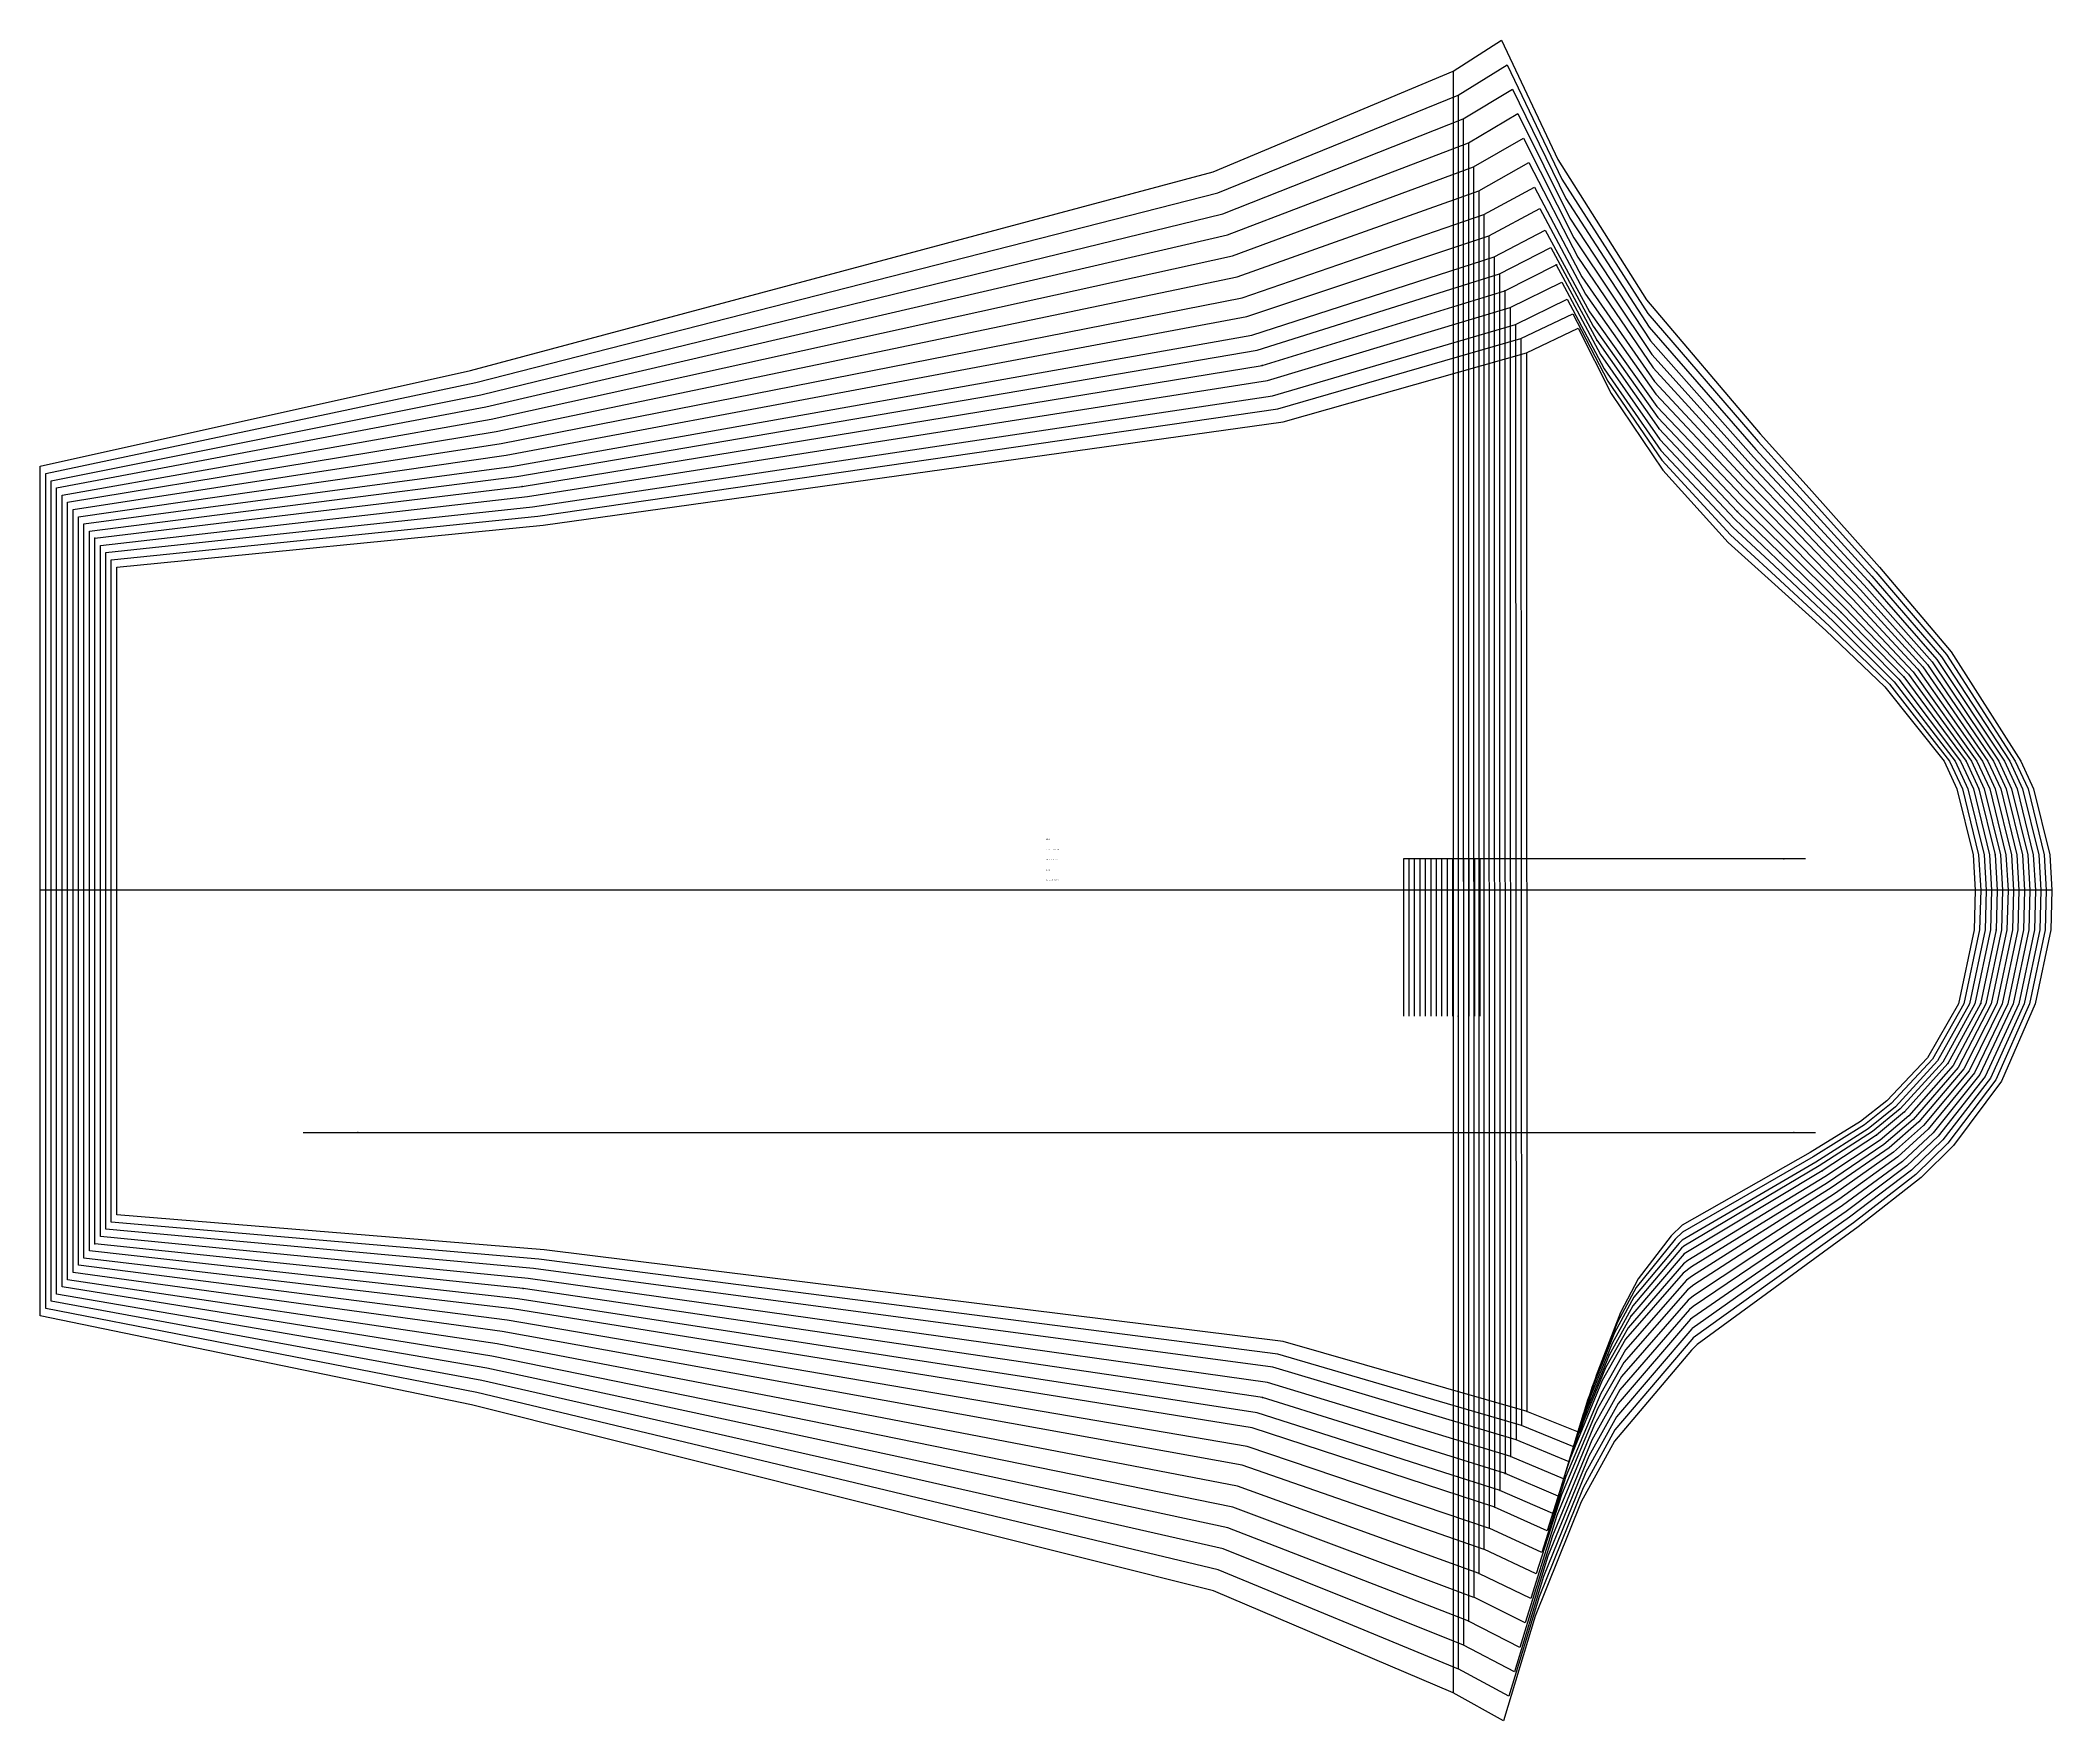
# Model space of a CAD drawing. Extents: x -2056 to 1542, y -610 to 774.
# Drawn here: x -1005 to -307, y -311 to 273 of the extents above; entities that cross this region are included whole.
import ezdxf

# ---------------------------------------------------------------- set-up
doc = ezdxf.new("R2010")
doc.units = 0

# ---------------------------------------------------------------- blocks, each defined once
blk = doc.blocks.new('GMH1006FLS_42')
at = {"layer": '1'}
for points in [[(-978.8094, 89.535), (-830.6512, 104.0283), (-573.6743, 140.0353), (-489.1507, 163.9748), (-471.1701, 172.5473)], [(-471.1701, 172.5473), (-459.641, 149.8219), (-441.8, 123.218), (-419.0899, 98.0237), (-405.1605, 85.5549), (-385.1606, 67.465), (-364.678, 47.9324), (-344.0151, 22.1362), (-339.5828, 12.4842), (-333.9567, -10.4674), (-333.2404, -22.7458)], [(-978.8119, -135.537), (-978.8094, 89.535)], [(-333.2404, -22.7458), (-333.596, -36.538), (-339.0392, -62.2199), (-349.819, -80.9168), (-363.9541, -95.8876), (-373.0676, -103.0733), (-390.5479, -113.8632), (-435.0157, -139.1082), (-438.8638, -142.8039), (-450.3471, -157.7518), (-456.4711, -169.38), (-464.8658, -191.3002), (-470.5224, -211.2595)], [(-470.5224, -211.2595), (-488.9983, -203.7919), (-488.9272, -203.8224), (-573.6413, -179.4511), (-830.3261, -147.6579), (-978.8119, -135.537)]]:
    blk.add_lwpolyline(points, dxfattribs=at)
at = {"layer": '5'}
blk.add_line((-887.4303, -106.9036), (-388.6912, -106.9036), dxfattribs=at)
at = {"layer": '7'}
blk.add_line((-887.4303, -106.9036), (-388.6912, -106.9036), dxfattribs=at)
at = {"layer": '8'}
for p, q in [((-489.1507, 163.9748), (-488.9983, -203.797)), ((-333.2404, -22.7458), (-978.8119, -22.7458))]:
    blk.add_line(p, q, dxfattribs=at)
blk.add_lwpolyline([(-392.143, -11.773), (-505.2924, -11.773), (-505.2924, -66.4642)], dxfattribs=at)
at = {"layer": '1'}
for s, p in [('SIZE: 42', (-656.0262, -15.7989)), ('Piece Name: GMH1006FLS', (-656.0262, -19.3548))]:
    blk.add_text(s, height=0.25, dxfattribs=at).set_placement(p)
blk = doc.blocks.new('GMH1006FLS_44')
at = {"layer": '1'}
for points in [[(-980.7093, 92.0344), (-832.5028, 107.2515), (-575.4955, 144.5235), (-491.0202, 168.8846), (-473.07, 177.5486)], [(-473.07, 177.5486), (-460.8831, 154.079), (-442.1048, 126.6445), (-418.2898, 100.7238), (-404.1369, 87.7977), (-383.8245, 69.0373), (-363.0295, 48.7985), (-342.1152, 22.1362), (-337.6854, 12.4842), (-332.0568, -10.4674), (-331.3405, -22.7458)], [(-980.7093, -138.0364), (-980.7093, 92.0344)], [(-331.3405, -22.7458), (-331.6961, -36.538), (-337.1419, -62.2199), (-348.0537, -81.4147), (-362.425, -96.8198), (-371.7062, -104.2264), (-389.5218, -115.3719), (-434.8658, -141.473), (-437.51, -143.9901), (-450.9771, -160.744), (-457.4464, -172.7962), (-466.3644, -195.5369), (-472.4197, -216.2607)], [(-472.4197, -216.2607), (-490.8728, -208.6991), (-490.8043, -208.7296), (-575.4624, -183.9341), (-832.1803, -150.8811), (-980.7093, -138.0364)]]:
    blk.add_lwpolyline(points, dxfattribs=at)
at = {"layer": '5'}
blk.add_line((-889.3302, -106.9036), (-390.5886, -106.9036), dxfattribs=at)
at = {"layer": '7'}
blk.add_line((-889.3302, -106.9036), (-390.5886, -106.9036), dxfattribs=at)
at = {"layer": '8'}
for p, q in [((-491.0202, 168.8846), (-490.8728, -208.7042)), ((-331.3405, -22.7458), (-980.7093, -22.7458))]:
    blk.add_line(p, q, dxfattribs=at)
blk.add_lwpolyline([(-394.043, -11.773), (-507.1923, -11.773), (-507.1923, -66.4642)], dxfattribs=at)
at = {"layer": '1'}
for s, p in [('SIZE: 44', (-656.0236, -15.7989)), ('Piece Name: GMH1006FLS', (-656.0236, -19.3548))]:
    blk.add_text(s, height=0.25, dxfattribs=at).set_placement(p)
blk = doc.blocks.new('GMH1006FLS_46')
at = {"layer": '1'}
for points in [[(-982.6067, 94.5338), (-834.3545, 110.4748), (-577.3192, 149.0066), (-492.8921, 173.7919), (-474.9699, 182.5498)], [(-474.9699, 182.5498), (-462.1226, 158.336), (-442.4071, 130.0735), (-417.4871, 103.4238), (-403.1158, 90.038), (-382.486, 70.6095), (-361.3786, 49.6672), (-340.2153, 22.1362), (-335.783, 12.4842), (-330.1569, -10.4674), (-329.4406, -22.7458)], [(-982.6092, -140.5357), (-982.6067, 94.5338)], [(-329.4406, -22.7458), (-329.7937, -36.538), (-335.2394, -62.2199), (-346.3087, -82.0192), (-360.9544, -97.9475), (-370.4337, -105.6234), (-388.6531, -117.2033), (-435.036, -144.3508), (-436.0241, -145.2855), (-451.8, -164.1247), (-458.5589, -176.5148), (-467.9265, -199.9184), (-474.3197, -221.262)], [(-474.3197, -221.262), (-492.7524, -213.6039), (-492.6839, -213.6344), (-577.2836, -188.4147), (-834.0294, -154.1044), (-982.6092, -140.5357)]]:
    blk.add_lwpolyline(points, dxfattribs=at)
at = {"layer": '5'}
blk.add_line((-891.2276, -106.9036), (-392.4885, -106.9036), dxfattribs=at)
at = {"layer": '7'}
blk.add_line((-891.2276, -106.9036), (-392.4885, -106.9036), dxfattribs=at)
at = {"layer": '8'}
for p, q in [((-492.8921, 173.7919), (-492.7524, -213.609)), ((-329.4406, -22.7458), (-982.6092, -22.7458))]:
    blk.add_line(p, q, dxfattribs=at)
blk.add_lwpolyline([(-395.9429, -11.773), (-509.0922, -11.773), (-509.0922, -66.4642)], dxfattribs=at)
at = {"layer": '1'}
for s, p in [('SIZE: 46', (-656.0236, -15.7989)), ('Piece Name: GMH1006FLS', (-656.0236, -19.3548))]:
    blk.add_text(s, height=0.25, dxfattribs=at).set_placement(p)
blk = doc.blocks.new('GMH1006FLS_48')
at = {"layer": '1'}
for points in [[(-984.5066, 97.0331), (-836.1884, 113.9826), (-579.1124, 154.2822), (-494.7539, 179.6619), (-476.8673, 188.5493)], [(-476.8673, 188.5493), (-463.4027, 163.3144), (-442.7576, 133.8707), (-416.6896, 106.1238), (-402.0973, 92.2783), (-381.1499, 72.1869), (-359.7301, 50.5333), (-338.3154, 22.1362), (-333.8831, 12.4842), (-328.257, -10.4674), (-327.5407, -22.7458)], [(-984.5091, -143.0351), (-984.5066, 97.0331)], [(-327.5407, -22.7458), (-327.8937, -36.538), (-333.3395, -62.2199), (-344.4952, -82.4307), (-359.3135, -98.7273), (-368.9173, -106.5912), (-387.3983, -118.4809), (-434.4569, -146.3701), (-435.2545, -147.1245), (-452.2166, -167.1371), (-459.3997, -180.1673), (-469.3793, -204.7952), (-476.2196, -227.2615)], [(-476.2196, -227.2615), (-494.6193, -219.4738), (-494.5482, -219.5018), (-579.0718, -193.6877), (-835.8607, -157.6172), (-984.5091, -143.0351)]]:
    blk.add_lwpolyline(points, dxfattribs=at)
at = {"layer": '5'}
blk.add_line((-893.1276, -106.9036), (-394.3884, -106.9036), dxfattribs=at)
at = {"layer": '7'}
blk.add_line((-893.1276, -106.9036), (-394.3884, -106.9036), dxfattribs=at)
at = {"layer": '8'}
for p, q in [((-494.7539, 179.6619), (-494.6193, -219.4764)), ((-327.5407, -22.7458), (-984.5091, -22.7458))]:
    blk.add_line(p, q, dxfattribs=at)
blk.add_lwpolyline([(-397.8403, -11.773), (-510.9922, -11.773), (-510.9922, -66.4642)], dxfattribs=at)
at = {"layer": '1'}
for s, p in [('SIZE: 48', (-656.0236, -15.7989)), ('Piece Name: GMH1006FLS', (-656.0236, -19.3548))]:
    blk.add_text(s, height=0.25, dxfattribs=at).set_placement(p)
blk = doc.blocks.new('GMH1006FLS_50')
at = {"layer": '1'}
for points in [[(-986.409, 99.5325), (-838.0248, 117.4954), (-580.9082, 159.5578), (-496.6183, 185.5293), (-478.7697, 194.5488)], [(-478.7697, 194.5488), (-464.6803, 168.2928), (-443.1107, 137.6706), (-415.8895, 108.8238), (-401.0762, 94.5185), (-379.8113, 73.7617), (-358.0816, 51.402), (-336.4154, 22.1362), (-331.9857, 12.4842), (-326.357, -10.4674), (-325.6408, -22.7458)], [(-986.409, -145.5344), (-986.409, 99.5325)], [(-325.6408, -22.7458), (-325.9964, -36.538), (-331.4421, -62.2199), (-342.7121, -82.9818), (-357.7616, -99.7636), (-367.533, -107.8815), (-386.3594, -120.1802), (-434.3197, -149.0574), (-434.3375, -149.0777), (-452.9024, -170.6499), (-460.4335, -184.211), (-470.9186, -209.8549), (-478.1195, -233.261)], [(-478.1195, -233.261), (-496.4888, -225.3412), (-496.4176, -225.3717), (-580.86, -198.9608), (-837.6946, -161.1275), (-986.409, -145.5344)]]:
    blk.add_lwpolyline(points, dxfattribs=at)
at = {"layer": '2'}
for p in [(-478.7697, 194.5488), (-478.7697, 194.5488), (-496.6183, 185.5293), (-986.409, 99.5325), (-986.409, 99.5325), (-512.8921, -11.773), (-399.7427, -11.773), (-986.409, -22.7458), (-325.6408, -22.7458), (-325.6408, -22.7458), (-325.6408, -22.7458), (-512.8921, -66.4642), (-895.03, -106.9036), (-396.2908, -106.9036), (-986.409, -145.5344), (-986.409, -145.5344), (-496.4888, -225.3412), (-496.4888, -225.3463), (-496.4176, -225.3717), (-478.1195, -233.261), (-478.1195, -233.261)]:
    blk.add_point(p, dxfattribs=at)
at = {"layer": '3'}
for p in [(-496.6183, 185.5293), (-464.6803, 168.2928), (-580.9082, 159.5578), (-443.1107, 137.6706), (-838.0248, 117.4954), (-415.8895, 108.8238), (-401.0762, 94.5185), (-379.8113, 73.7617), (-358.0816, 51.402), (-336.4154, 22.1362), (-331.9857, 12.4842), (-326.357, -10.4674), (-325.9964, -36.538), (-331.4421, -62.2199), (-342.7121, -82.9818), (-357.7616, -99.7636), (-367.533, -107.8815), (-386.3594, -120.1802), (-434.3375, -149.0777), (-434.3197, -149.0574), (-837.6946, -161.1275), (-452.9024, -170.6499), (-460.4335, -184.211), (-580.86, -198.9608), (-470.9186, -209.8549)]:
    blk.add_point(p, dxfattribs=at)
at = {"layer": '4'}
for p in [(-325.6408, -22.7458, -3.998), (-325.6408, -22.7458, -3.998), (-434.3375, -149.0777, -3.998)]:
    blk.add_point(p, dxfattribs=at)
at = {"layer": '5'}
blk.add_line((-895.03, -106.9036), (-396.2908, -106.9036), dxfattribs=at)
at = {"layer": '7'}
blk.add_line((-895.03, -106.9036), (-396.2908, -106.9036), dxfattribs=at)
at = {"layer": '8'}
for p, q in [((-496.6183, 185.5293), (-496.4888, -225.3463)), ((-325.6408, -22.7458), (-986.409, -22.7458))]:
    blk.add_line(p, q, dxfattribs=at)
blk.add_lwpolyline([(-399.7427, -11.773), (-512.8921, -11.773), (-512.8921, -66.4642)], dxfattribs=at)
at = {"layer": '1'}
for s, p in [('SIZE: 50', (-656.0236, -5.1308)), ('ANNOTATION: 2XFABRIC', (-656.0236, -12.2429)), ('CATEGORY: SLEEVE LONG', (-656.0236, -8.6868)), ('Quantity: 0', (-656.0236, -15.7989)), ('Piece Name: GMH1006FLS', (-656.0236, -19.3548))]:
    blk.add_text(s, height=0.25, dxfattribs=at).set_placement(p)
at = {"layer": '2'}
for s, p in [('# 4', (-478.7697, 194.5488)), ('# 4', (-478.7697, 194.5488)), ('# 3', (-496.6183, 185.5293)), ('# 2', (-986.409, 99.5325)), ('# 2', (-986.409, 99.5325)), ('# 13', (-986.409, -22.7458)), ('# 7', (-325.6408, -22.7458)), ('# 7', (-325.6408, -22.7458)), ('# 7', (-325.6408, -22.7458)), ('# 1', (-986.409, -145.5344)), ('# 12', (-496.4888, -225.3412)), ('# 12', (-496.4888, -225.3463)), ('# 11', (-478.1195, -233.261)), ('# 11', (-478.1195, -233.261))]:
    blk.add_text(s, height=0.25, dxfattribs=at).set_placement(p)
at = {"layer": '3'}
for s, p in [('# 3', (-496.6183, 185.5293)), ('# 5', (-415.8895, 108.8238)), ('# 6', (-336.4154, 22.1362)), ('# 8', (-331.4421, -62.2199)), ('# 10', (-434.3375, -149.0777)), ('# 9', (-434.3197, -149.0574))]:
    blk.add_text(s, height=0.25, dxfattribs=at).set_placement(p)
at = {"layer": '8'}
for s, p in [('NM', (-496.6183, 185.5293)), ('B', (-399.7427, -11.773)), ('NM', (-325.6408, -22.7458))]:
    blk.add_text(s, height=0.25, dxfattribs=at).set_placement(p)
blk = doc.blocks.new('GMH1006FLS_52')
at = {"layer": '1'}
for points in [[(-988.3064, 102.0319), (-839.8587, 121.0057), (-582.704, 164.8334), (-498.4801, 191.3992), (-480.6696, 200.5483)], [(-480.6696, 200.5483), (-465.9605, 173.2687), (-443.4637, 141.4654), (-415.0869, 111.5238), (-400.0577, 96.7537), (-378.4753, 75.3339), (-356.4332, 52.2656), (-334.5155, 22.1362), (-330.0832, 12.4842), (-324.4571, -10.4674), (-323.7408, -22.7458)], [(-988.309, -148.0338), (-988.3064, 102.0319)], [(-323.7408, -22.7458), (-324.0939, -36.538), (-329.5396, -62.2199), (-340.9468, -83.6778), (-356.2706, -101.0743), (-366.2477, -109.5122), (-385.4984, -122.3315), (-433.065, -151.3459), (-434.561, -152.4636), (-453.8041, -174.7012), (-461.6222, -188.6789), (-472.5163, -215.1203), (-480.0194, -239.2604)], [(-480.0194, -239.2604), (-498.3582, -231.2086), (-498.2871, -231.2442), (-582.6507, -204.2338), (-839.5259, -164.6403), (-988.309, -148.0338)]]:
    blk.add_lwpolyline(points, dxfattribs=at)
at = {"layer": '5'}
blk.add_line((-896.9274, -106.9036), (-398.1882, -106.9036), dxfattribs=at)
at = {"layer": '7'}
blk.add_line((-896.9274, -106.9036), (-398.1882, -106.9036), dxfattribs=at)
at = {"layer": '8'}
for p, q in [((-498.4801, 191.3992), (-498.3582, -231.2137)), ((-323.7408, -22.7458), (-988.309, -22.7458))]:
    blk.add_line(p, q, dxfattribs=at)
blk.add_lwpolyline([(-401.6426, -11.773), (-514.792, -11.773), (-514.792, -66.4642)], dxfattribs=at)
at = {"layer": '1'}
for s, p in [('SIZE: 52', (-656.0236, -15.7989)), ('Piece Name: GMH1006FLS', (-656.0236, -19.3548))]:
    blk.add_text(s, height=0.25, dxfattribs=at).set_placement(p)
blk = doc.blocks.new('GMH1006FLS_54')
at = {"layer": '1'}
for points in [[(-990.2064, 104.5312), (-841.6925, 124.5134), (-584.4972, 170.1089), (-500.342, 197.2692), (-482.567, 206.5478)], [(-482.567, 206.5478), (-467.2407, 178.2471), (-443.8117, 145.2652), (-414.2893, 114.2239), (-399.034, 98.994), (-377.1393, 76.9087), (-354.7822, 53.1343), (-332.6156, 22.1362), (-328.1833, 12.4842), (-322.5572, -10.4674), (-321.8409, -22.7458)], [(-990.2089, -150.5332), (-990.2064, 104.5312)], [(-321.8409, -22.7458), (-322.194, -36.538), (-327.6397, -62.2199), (-339.1688, -84.3534), (-354.7593, -102.3519), (-364.9346, -111.1047), (-384.5967, -124.4347), (-431.8026, -153.5939), (-434.7287, -155.8037), (-454.6626, -178.6992), (-462.7703, -193.1061), (-474.1012, -220.3654), (-481.9193, -245.2599)], [(-481.9193, -245.2599), (-500.2226, -237.0786), (-500.154, -237.1091), (-584.4363, -209.5069), (-841.3573, -168.1531), (-990.2089, -150.5332)]]:
    blk.add_lwpolyline(points, dxfattribs=at)
at = {"layer": '5'}
blk.add_line((-898.8273, -106.9036), (-400.0881, -106.9036), dxfattribs=at)
at = {"layer": '7'}
blk.add_line((-898.8273, -106.9036), (-400.0881, -106.9036), dxfattribs=at)
at = {"layer": '8'}
for p, q in [((-500.342, 197.2692), (-500.2226, -237.0837)), ((-321.8409, -22.7458), (-990.2089, -22.7458))]:
    blk.add_line(p, q, dxfattribs=at)
blk.add_lwpolyline([(-403.54, -11.773), (-516.6919, -11.773), (-516.6919, -66.4642)], dxfattribs=at)
at = {"layer": '1'}
for s, p in [('SIZE: 54', (-656.0236, -15.7989)), ('Piece Name: GMH1006FLS', (-656.0236, -19.3548))]:
    blk.add_text(s, height=0.25, dxfattribs=at).set_placement(p)
blk = doc.blocks.new('GMH1006FLS_56')
at = {"layer": '1'}
for points in [[(-992.1088, 107.0306), (-843.501, 128.4555), (-586.2473, 176.5758), (-502.1885, 204.5844), (-484.4695, 214.0484)], [(-484.4695, 214.0484), (-468.5843, 184.3101), (-444.2333, 149.6162), (-413.4892, 116.9239), (-398.0155, 101.2368), (-375.8057, 78.4835), (-353.1363, 54.0005), (-330.7157, 22.1362), (-326.2834, 12.4842), (-320.6573, -10.4674), (-319.941, -22.7458)], [(-992.1114, -153.0325), (-992.1088, 107.0306)], [(-319.941, -22.7458), (-320.2966, -36.538), (-325.7398, -62.2199), (-337.2231, -84.7929), (-352.867, -103.2104), (-363.1058, -112.1893), (-382.9279, -125.9104), (-431.3936, -156.6368), (-433.4866, -158.2319), (-454.688, -182.3924), (-463.3342, -197.6121), (-475.4423, -226.4309), (-483.8218, -252.7605)], [(-483.8218, -252.7605), (-502.0818, -244.3861), (-502.0133, -244.4192), (-586.1838, -215.9686), (-843.1658, -172.0977), (-992.1114, -153.0325)]]:
    blk.add_lwpolyline(points, dxfattribs=at)
at = {"layer": '5'}
blk.add_line((-900.7298, -106.9036), (-401.9906, -106.9036), dxfattribs=at)
at = {"layer": '7'}
blk.add_line((-900.7298, -106.9036), (-401.9906, -106.9036), dxfattribs=at)
at = {"layer": '8'}
for p, q in [((-502.1885, 204.5844), (-502.0818, -244.3912)), ((-319.941, -22.7458), (-992.1114, -22.7458))]:
    blk.add_line(p, q, dxfattribs=at)
blk.add_lwpolyline([(-405.4425, -11.773), (-518.5944, -11.773), (-518.5944, -66.4642)], dxfattribs=at)
at = {"layer": '1'}
for s, p in [('SIZE: 56', (-656.0262, -15.7989)), ('Piece Name: GMH1006FLS', (-656.0262, -19.3548))]:
    blk.add_text(s, height=0.25, dxfattribs=at).set_placement(p)
blk = doc.blocks.new('GMH1006FLS_58')
at = {"layer": '1'}
for points in [[(-994.0087, 109.5299), (-845.274, 132.4204), (-587.9008, 183.0909), (-503.9183, 211.9631), (-486.3694, 221.549)], [(-486.3694, 221.549), (-469.9204, 190.3731), (-444.655, 153.9698), (-412.6891, 119.6239), (-396.9919, 103.4771), (-374.4697, 80.0558), (-351.4878, 54.8691), (-328.8157, 22.1362), (-324.386, 12.4842), (-318.7573, -10.4674), (-318.0411, -22.7458)], [(-994.0087, -155.5319), (-994.0087, 109.5299)], [(-318.0411, -22.7458), (-318.3967, -36.538), (-323.8424, -62.2199), (-335.3791, -85.438), (-351.216, -104.4398), (-361.6097, -113.7311), (-381.7697, -127.9627), (-430.9669, -159.7965), (-433.2123, -161.5339), (-455.3382, -186.7739), (-464.3527, -202.6692), (-476.9841, -232.7656), (-485.7192, -260.2611)], [(-485.7192, -260.2611), (-503.9361, -251.6988), (-503.8675, -251.7318), (-587.9237, -222.4304), (-844.9692, -176.0449), (-994.0087, -155.5319)]]:
    blk.add_lwpolyline(points, dxfattribs=at)
at = {"layer": '5'}
blk.add_line((-902.6297, -106.9036), (-403.888, -106.9036), dxfattribs=at)
at = {"layer": '7'}
blk.add_line((-902.6297, -106.9036), (-403.888, -106.9036), dxfattribs=at)
at = {"layer": '8'}
for p, q in [((-503.9183, 211.9631), (-503.9361, -251.7039)), ((-318.0411, -22.7458), (-994.0087, -22.7458))]:
    blk.add_line(p, q, dxfattribs=at)
blk.add_lwpolyline([(-407.3424, -11.773), (-520.4918, -11.773), (-520.4918, -66.4642)], dxfattribs=at)
at = {"layer": '1'}
for s, p in [('SIZE: 58', (-656.0236, -15.7989)), ('Piece Name: GMH1006FLS', (-656.0236, -19.3548))]:
    blk.add_text(s, height=0.25, dxfattribs=at).set_placement(p)
blk = doc.blocks.new('GMH1006FLS_60')
at = {"layer": '1'}
for points in [[(-995.9061, 112.0293), (-847.0443, 136.6597), (-589.5798, 190.3705), (-505.709, 220.2663), (-488.2693, 230.0479)], [(-488.2693, 230.0479), (-471.2971, 197.1574), (-445.1173, 158.6942), (-411.889, 122.3239), (-395.9708, 105.7174), (-373.1337, 81.6306), (-349.8368, 55.7353), (-326.9158, 22.1362), (-322.4835, 12.4842), (-316.8574, -10.4674), (-316.1411, -22.7458)], [(-995.9086, -158.0312), (-995.9061, 112.0293)], [(-316.1411, -22.7458), (-316.4942, -36.538), (-321.94, -62.2199), (-333.5224, -86.1315), (-349.5574, -105.7656), (-360.1111, -115.3948), (-380.6241, -130.1903), (-431.0812, -163.6192), (-432.9939, -165.1229), (-456.0748, -191.6507), (-465.4601, -208.3385), (-478.5741, -239.9208), (-487.6191, -268.76)], [(-487.6191, -268.76), (-505.6226, -260.0478), (-505.5566, -260.0808), (-589.5036, -229.7405), (-846.7014, -180.2994), (-995.9086, -158.0312)]]:
    blk.add_lwpolyline(points, dxfattribs=at)
at = {"layer": '5'}
blk.add_line((-904.5271, -106.9036), (-405.7879, -106.9036), dxfattribs=at)
at = {"layer": '7'}
blk.add_line((-904.5271, -106.9036), (-405.7879, -106.9036), dxfattribs=at)
at = {"layer": '8'}
for p, q in [((-505.709, 220.2663), (-505.6226, -260.0529)), ((-316.1411, -22.7458), (-995.9086, -22.7458))]:
    blk.add_line(p, q, dxfattribs=at)
blk.add_lwpolyline([(-409.2423, -11.773), (-522.3917, -11.773), (-522.3917, -66.4642)], dxfattribs=at)
at = {"layer": '1'}
for s, p in [('SIZE: 60', (-656.0236, -15.7989)), ('Piece Name: GMH1006FLS', (-656.0236, -19.3548))]:
    blk.add_text(s, height=0.25, dxfattribs=at).set_placement(p)
blk = doc.blocks.new('GMH1006FLS_62')
at = {"layer": '1'}
for points in [[(-997.806, 114.5287), (-848.8172, 140.8989), (-591.2587, 197.6476), (-507.4971, 228.567), (-490.1667, 238.5467)], [(-490.1667, 238.5467), (-472.6763, 203.9392), (-445.5846, 163.416), (-411.0889, 125.0239), (-394.9497, 107.9551), (-371.7951, 83.2054), (-348.1883, 56.6039), (-325.0159, 22.1362), (-320.5836, 12.4842), (-314.9575, -10.4674), (-314.2412, -22.7458)], [(-997.8086, -160.5306), (-997.806, 114.5287)], [(-314.2412, -22.7458), (-314.5943, -36.538), (-320.0401, -62.2199), (-331.6428, -86.7614), (-347.8353, -106.9772), (-358.5287, -116.9137), (-379.3414, -132.2274), (-431.2285, -167.3962), (-432.5138, -168.4224), (-456.6489, -196.3065), (-466.4457, -213.8325), (-480.1134, -246.9897), (-489.519, -277.2588)], [(-489.519, -277.2588), (-507.4235, -268.3434), (-507.3549, -268.379), (-591.1749, -237.0151), (-848.4743, -184.5437), (-997.8086, -160.5306)]]:
    blk.add_lwpolyline(points, dxfattribs=at)
at = {"layer": '5'}
blk.add_line((-906.427, -106.9036), (-407.6878, -106.9036), dxfattribs=at)
at = {"layer": '7'}
blk.add_line((-906.427, -106.9036), (-407.6878, -106.9036), dxfattribs=at)
at = {"layer": '8'}
for p, q in [((-507.4971, 228.567), (-507.4235, -268.3485)), ((-314.2412, -22.7458), (-997.8086, -22.7458))]:
    blk.add_line(p, q, dxfattribs=at)
blk.add_lwpolyline([(-411.1397, -11.773), (-524.2916, -11.773), (-524.2916, -66.4642)], dxfattribs=at)
at = {"layer": '1'}
for s, p in [('SIZE: 62', (-656.0236, -15.7989)), ('Piece Name: GMH1006FLS', (-656.0236, -19.3548))]:
    blk.add_text(s, height=0.25, dxfattribs=at).set_placement(p)
blk = doc.blocks.new('GMH1006FLS_64')
at = {"layer": '1'}
for points in [[(-999.7085, 117.028), (-850.5952, 145.1382), (-592.9402, 204.9298), (-509.2878, 236.8728), (-492.0692, 247.0455)], [(-492.0692, 247.0455), (-474.053, 210.7235), (-446.052, 168.1379), (-410.2888, 127.724), (-393.9312, 110.1954), (-370.4616, 84.7776), (-346.5424, 57.4701), (-323.116, 22.1362), (-318.6837, 12.4842), (-313.0576, -10.4674), (-312.3413, -22.7458)], [(-999.711, -163.03), (-999.7085, 117.028)], [(-312.3413, -22.7458), (-312.6969, -36.538), (-318.1401, -62.2199), (-329.7784, -87.4065), (-346.1436, -108.2142), (-356.9793, -118.4682), (-378.1121, -134.3076), (-431.3809, -171.1833), (-432.1252, -171.7828), (-457.2813, -201.0106), (-467.4769, -219.3672), (-481.6704, -254.0762), (-491.4215, -285.7577)], [(-491.4215, -285.7577), (-509.2243, -276.6416), (-509.1558, -276.6797), (-592.8462, -244.2871), (-850.2447, -188.7805), (-999.711, -163.03)]]:
    blk.add_lwpolyline(points, dxfattribs=at)
at = {"layer": '5'}
blk.add_line((-908.3294, -106.9036), (-409.5903, -106.9036), dxfattribs=at)
at = {"layer": '7'}
blk.add_line((-908.3294, -106.9036), (-409.5903, -106.9036), dxfattribs=at)
at = {"layer": '8'}
for p, q in [((-509.2878, 236.8728), (-509.2243, -276.6467)), ((-312.3413, -22.7458), (-999.711, -22.7458))]:
    blk.add_line(p, q, dxfattribs=at)
blk.add_lwpolyline([(-413.0421, -11.773), (-526.1941, -11.773), (-526.1941, -66.4642)], dxfattribs=at)
at = {"layer": '1'}
for s, p in [('SIZE: 64', (-656.0262, -15.7989)), ('Piece Name: GMH1006FLS', (-656.0262, -19.3548))]:
    blk.add_text(s, height=0.25, dxfattribs=at).set_placement(p)
blk = doc.blocks.new('GMH1006FLS_66')
at = {"layer": '1'}
for points in [[(-1001.6084, 119.5274), (-852.3631, 149.38), (-594.6191, 212.212), (-511.0709, 245.1812), (-493.9691, 255.5444)], [(-493.9691, 255.5444), (-475.4322, 217.5079), (-446.5193, 172.8623), (-409.4887, 130.424), (-392.9101, 112.4332), (-369.123, 86.3524), (-344.894, 58.3337), (-321.2161, 22.1362), (-316.7863, 12.4842), (-311.1577, -10.4674), (-310.4414, -22.7458)], [(-1001.6084, -165.5293), (-1001.6084, 119.5274)], [(-310.4414, -22.7458), (-310.797, -36.538), (-316.2428, -62.2199), (-327.9039, -88.0339), (-344.4368, -109.4207), (-355.4121, -119.982), (-376.8548, -136.3371), (-431.5562, -174.9578), (-431.6832, -175.0594), (-457.8833, -205.6512), (-468.4827, -224.851), (-483.2173, -261.1425), (-493.3189, -294.2565)], [(-493.3189, -294.2565), (-511.0201, -284.9423), (-510.9541, -284.9804), (-594.5175, -251.5667), (-852.0151, -193.0248), (-1001.6084, -165.5293)]]:
    blk.add_lwpolyline(points, dxfattribs=at)
at = {"layer": '5'}
blk.add_line((-910.2294, -106.9036), (-411.4877, -106.9036), dxfattribs=at)
at = {"layer": '7'}
blk.add_line((-910.2294, -106.9036), (-411.4877, -106.9036), dxfattribs=at)
at = {"layer": '8'}
for p, q in [((-511.0709, 245.1812), (-511.0201, -284.9474)), ((-310.4414, -22.7458), (-1001.6084, -22.7458))]:
    blk.add_line(p, q, dxfattribs=at)
blk.add_lwpolyline([(-414.9421, -11.773), (-528.0915, -11.773), (-528.0915, -66.4642)], dxfattribs=at)
at = {"layer": '1'}
for s, p in [('SIZE: 66', (-656.0236, -15.7989)), ('Piece Name: GMH1006FLS', (-656.0236, -19.3548))]:
    blk.add_text(s, height=0.25, dxfattribs=at).set_placement(p)
blk = doc.blocks.new('GMH1006FLS_68')
at = {"layer": '1'}
for points in [[(-1003.5058, 122.0267), (-854.1386, 153.6218), (-596.293, 219.4992), (-512.8565, 253.4921), (-495.869, 264.0432)], [(-495.869, 264.0432), (-476.8114, 224.2922), (-446.9842, 177.5841), (-408.6886, 133.124), (-391.889, 114.6734), (-367.7844, 87.9247), (-343.243, 59.2049), (-319.3161, 22.1362), (-314.8839, 12.4842), (-309.2577, -10.4674), (-308.5415, -22.7458)], [(-1003.5083, -168.0287), (-1003.5058, 122.0267)], [(-308.5415, -22.7458), (-308.8945, -36.538), (-314.3403, -62.2199), (-326.0294, -88.6486), (-342.7197, -110.5942), (-353.8322, -121.4578), (-375.5695, -138.3158), (-431.1854, -178.2573), (-431.7035, -178.7678), (-458.4472, -210.2333), (-469.4632, -230.2866), (-484.7565, -268.1834), (-495.2188, -302.7554)], [(-495.2188, -302.7554), (-512.8159, -293.2456), (-512.7473, -293.2837), (-596.1863, -258.8413), (-853.7855, -197.2666), (-1003.5083, -168.0287)]]:
    blk.add_lwpolyline(points, dxfattribs=at)
at = {"layer": '5'}
blk.add_line((-912.1268, -106.9036), (-413.3876, -106.9036), dxfattribs=at)
at = {"layer": '7'}
blk.add_line((-912.1268, -106.9036), (-413.3876, -106.9036), dxfattribs=at)
at = {"layer": '8'}
for p, q in [((-512.8565, 253.4921), (-512.8159, -293.2507)), ((-308.5415, -22.7458), (-1003.5083, -22.7458))]:
    blk.add_line(p, q, dxfattribs=at)
blk.add_lwpolyline([(-416.842, -11.773), (-529.9914, -11.773), (-529.9914, -66.4642)], dxfattribs=at)
at = {"layer": '1'}
for s, p in [('SIZE: 68', (-656.0236, -15.7989)), ('Piece Name: GMH1006FLS', (-656.0236, -19.3548))]:
    blk.add_text(s, height=0.25, dxfattribs=at).set_placement(p)
blk = doc.blocks.new('GMH1006FLS_70')
at = {"layer": '1'}
for points in [[(-1005.4057, 124.5261), (-855.9089, 157.8636), (-597.9669, 226.789), (-514.6396, 261.808), (-497.7664, 272.5421)], [(-497.7664, 272.5421), (-478.1881, 231.0715), (-447.449, 182.306), (-407.8859, 135.824), (-390.8654, 116.9163), (-366.4484, 89.502), (-341.5945, 60.0711), (-317.4162, 22.1362), (-312.9839, 12.4842), (-307.3578, -10.4674), (-306.6416, -22.7458)], [(-1005.4083, -170.528), (-1005.4057, 124.5261)], [(-306.6416, -22.7458), (-306.9946, -36.538), (-312.4404, -62.2199), (-324.0761, -89.0652), (-340.8096, -111.4121), (-351.9755, -122.4941), (-373.8601, -139.7229), (-429.8696, -180.5839), (-431.8483, -182.5397), (-458.4955, -214.1424), (-470.0626, -235.1914), (-486.1256, -274.9678), (-497.1187, -311.2542)], [(-497.1187, -311.2542), (-514.6091, -301.5514), (-514.5406, -301.5946), (-597.85, -266.1209), (-855.5508, -201.511), (-1005.4083, -170.528)]]:
    blk.add_lwpolyline(points, dxfattribs=at)
at = {"layer": '5'}
blk.add_line((-914.0267, -106.9036), (-415.2875, -106.9036), dxfattribs=at)
at = {"layer": '7'}
blk.add_line((-914.0267, -106.9036), (-415.2875, -106.9036), dxfattribs=at)
at = {"layer": '8'}
for p, q in [((-514.6396, 261.808), (-514.6091, -301.5565)), ((-306.6416, -22.7458), (-1005.4083, -22.7458))]:
    blk.add_line(p, q, dxfattribs=at)
blk.add_lwpolyline([(-418.7394, -11.773), (-531.8913, -11.773), (-531.8913, -66.4642)], dxfattribs=at)
at = {"layer": '1'}
for s, p in [('SIZE: 70', (-656.0236, -15.7989)), ('Piece Name: GMH1006FLS', (-656.0236, -19.3548))]:
    blk.add_text(s, height=0.25, dxfattribs=at).set_placement(p)

msp = doc.modelspace()

# ---------------------------------------------------------------- block references
at = {"layer": '1'}
for name in ['GMH1006FLS_70', 'GMH1006FLS_68', 'GMH1006FLS_66', 'GMH1006FLS_64', 'GMH1006FLS_62', 'GMH1006FLS_60', 'GMH1006FLS_58', 'GMH1006FLS_56', 'GMH1006FLS_54', 'GMH1006FLS_52', 'GMH1006FLS_50', 'GMH1006FLS_48', 'GMH1006FLS_46', 'GMH1006FLS_44', 'GMH1006FLS_42']:
    msp.add_blockref(name, (0, 0), dxfattribs=at)

doc.saveas('drawing.dxf')
